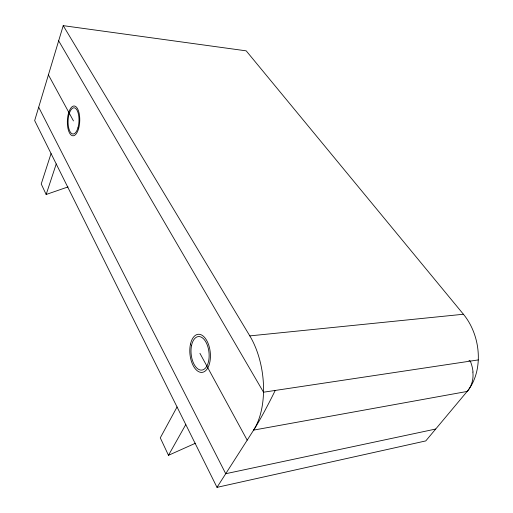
<?xml version="1.0" encoding="UTF-8"?>
<svg xmlns="http://www.w3.org/2000/svg" width="513" height="513" viewBox="0 0 513 513"><rect width="100%" height="100%" fill="white"/><g stroke="black" fill="none" stroke-linecap="round" stroke-linejoin="round"><path stroke-width="0.77" d="M63.221 25.65L34.666 120.581L217.005 487.35L425.771 440.917L467.144 391.445A53.326 39.969 77.5 0 0 463.419 314.251L246.208 50.851L63.221 25.65L249.812 335.893A64.439 35.525 82.6 0 1 253.627 430.106L217.005 487.35M51.056 153.554L41.232 183.981L46.157 194.485L68.03 186.924M46.157 194.485L56.231 163.961M177.049 406.976L160.287 437.845L168.476 455.307L195.498 443.213M168.476 455.307L185.783 424.54M435.71 429.035L225.733 473.717L38.687 107.217M253.627 430.106L467.144 391.445M478.283 359.914L263.515 392.208L58.662 40.816M249.812 335.893L463.419 314.251M468.946 360.395L470.312 361.114A58.476 44.811 12.4 0 1 472.935 371.053L473.018 372.053M48.414 74.879L73.468 120.921M199.923 353.303L247.195 440.167M253.595 430.195A48.716 5.059 -63.2 0 0 266.298 407.963L269.793 401.294A67.075 6.829 -63.2 0 0 275.218 390.451M472.845 372.053A43.22 33.05 11.4 0 1 467.285 391.515M78.566 128.744A14.922 6.194 -87.7 0 0 74.244 105.992A14.922 6.194 -87.7 0 0 67.863 127.949A14.922 6.194 -87.7 0 0 78.566 128.744M77.938 127.827A13.133 5.451 -87.7 0 0 74.148 107.788A13.133 5.451 -87.7 0 0 68.524 127.089A13.133 5.451 -87.7 0 0 77.938 127.827M190.477 344.14A19.148 10.189 84.1 0 0 201.724 372.412A19.148 10.189 84.1 0 0 208.137 343.46A19.148 10.189 84.1 0 0 190.477 344.14M191.586 345.268A16.852 8.965 84.1 0 0 201.506 370.11A16.852 8.965 84.1 0 0 207.117 344.608A16.852 8.965 84.1 0 0 191.586 345.268"/></g></svg>
